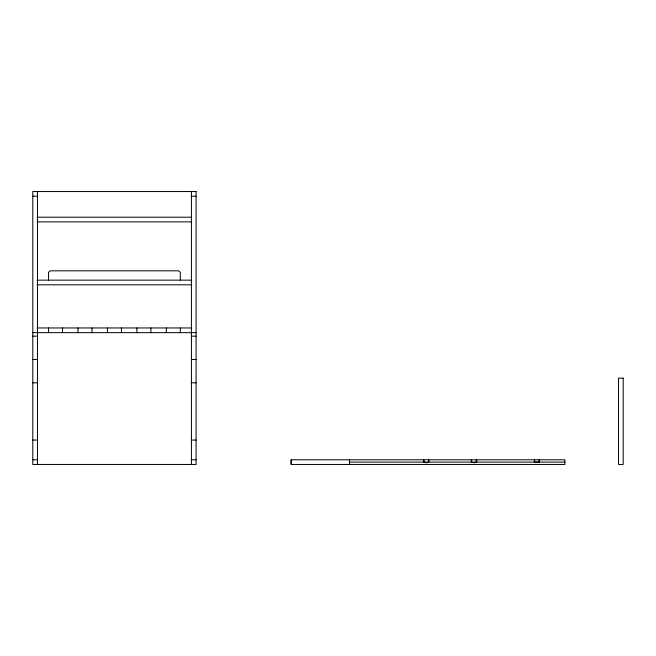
<?xml version="1.0" encoding="UTF-8"?>
<svg xmlns="http://www.w3.org/2000/svg" width="656" height="656" viewBox="0 0 656 656"><rect width="100%" height="100%" fill="white"/><g stroke="black" fill="none" stroke-linecap="round" stroke-linejoin="round"><path stroke-width="0.98" d="M423.71 459.79C421.546 463.718 430.828 463.636 428.68 459.79M471.516 459.79C469.36 463.751 478.708 463.603 476.584 459.79M534.468 462.119L539.535 462.119L539.535 459.79M32.8 196.21L37.466 196.21M191.413 196.21L196.078 196.21M37.179 217.202L191.7 217.202M37.179 221.867L191.7 221.867M37.048 280.153L191.831 280.153M37.179 284.819L191.7 284.819M37.023 327.959L191.872 327.959M32.8 332.666L196.078 332.666M32.8 336.167L37.466 336.167M191.413 336.167L196.078 336.167M32.8 359.488L37.466 359.488M191.413 359.488L196.078 359.488M32.8 382.817L37.466 382.817M191.413 382.817L196.078 382.817M32.8 440.061L37.466 440.061M191.413 440.061L196.078 440.061M32.8 459.79L37.466 459.79M191.413 459.79L196.078 459.79M291.157 459.79L564.89 459.79L564.89 464.456L291.157 464.456L291.157 459.79L291.231 464.456M349.205 462.127L564.89 462.127M180.334 280.153L180.31 272.265L178.588 270.821L50.291 270.821L48.569 272.265L48.544 280.153M539.437 459.79L539.437 462.119M539.33 459.79L539.33 462.119M539.232 459.79L539.232 462.127M534.566 459.79L534.566 462.127M534.361 459.79L534.361 462.119M476.379 459.79L476.486 462.119M476.281 459.79L476.281 462.127M471.615 459.79L471.615 462.127M471.41 459.79L471.41 462.119M428.581 459.79L428.581 462.119M428.475 459.79L428.475 462.127M423.809 459.79L423.809 462.127M423.505 459.79L423.612 462.119M349.517 459.79L349.517 464.456M191.413 191.544L191.413 464.456M180.334 327.959L180.334 332.625M166.337 327.959L166.337 332.625M150.888 327.959L150.888 332.625M136.891 327.959L136.891 332.625M121.442 327.959L121.442 332.625M107.445 327.959L107.445 332.625M91.988 327.959L91.988 332.625M77.99 327.959L77.99 332.625M62.541 327.959L62.541 332.625M48.544 327.959L48.544 332.625M37.466 191.544L37.466 464.456M196.078 191.544L32.8 191.544L32.8 464.456L196.078 464.456L196.078 191.544M623.2 378.151L618.534 378.151L618.534 464.456L623.2 464.456L623.2 378.151"/></g></svg>
